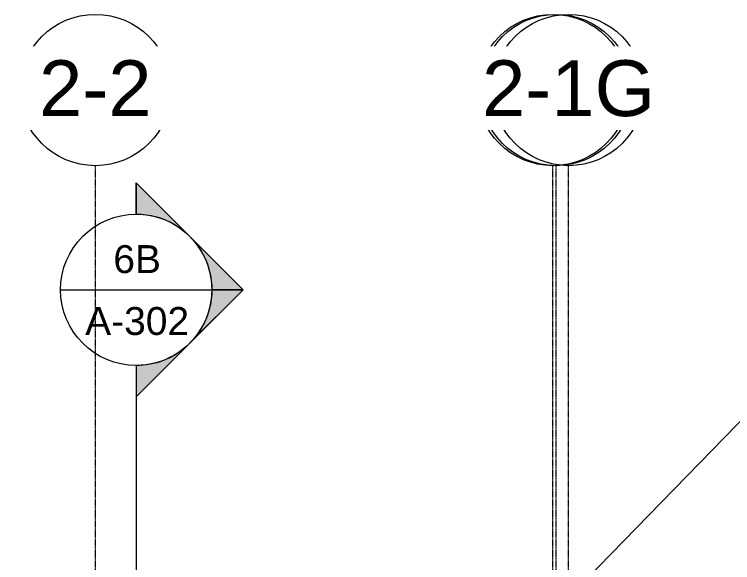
# Model space of a CAD drawing. Header units: inches. Extents: x -23565 to -43, y -324 to 853.
# Drawn here: x -1333.3 to -877.3, y 420.1 to 767.9 of the extents above; entities that cross this region are included whole.
import ezdxf

# ---------------------------------------------------------------- set-up
doc = ezdxf.new("R2010")
doc.units = ezdxf.units.IN
doc.header["$MEASUREMENT"] = 0
doc.linetypes.add('Grid Line 1_2_', pattern=[0.8749999999999999, 0.4999999999999999, -0.125, 0.125, -0.125])
for name, color, linetype, lineweight in [('A-ANNO-IDEN', 131, 'Continuous', 9), ('G-ANNO-SYMB', 111, 'Continuous', 9), ('S-GRID', 1, 'Continuous', 9), ('S-GRID-IDEN', 1, 'Continuous', 9)]:
    doc.layers.add(name, color=color, linetype=linetype, lineweight=lineweight)
doc.styles.add('Arial_1', font='arial.ttf', dxfattribs={"height": 35.40718562874248})
doc.styles.add('Arial_2', font='arial.ttf', dxfattribs={"height": 17.70359281437124})

# ---------------------------------------------------------------- blocks, each defined once
blk = doc.blocks.new('Grid - Grid Head - Circle-14747-Building Section - East_West looking South _ Fieldhouse')
at = {"layer": 'S-GRID-IDEN'}
blk.add_circle((23085.8902253522, 719.8918076611264), 48, dxfattribs=at)
blk = doc.blocks.new('Section - Section Head - Filled-1526-Building Section - East_West looking South _ Fieldhouse')
at = {"layer": 'G-ANNO-SYMB'}
h = blk.add_hatch(color=256, dxfattribs=at)
edge = h.paths.add_edge_path(flags=0)
edge.add_line((22906.36451102587, -210.3516792933649), (22874.15560031259, -178.1427685800909))
edge.add_line((22874.15560031259, -178.1427685800909), (22874.15560031259, -197.9625483920721))
edge.add_arc((22874.15560031259, -246.0250195739995), 48.06247118192778, 47.92160497537708, 90.0000000000004, ccw=False)
h = blk.add_hatch(color=256, dxfattribs=at)
edge = h.paths.add_edge_path(flags=0)
edge.add_arc((22874.15560031259, -246.0250195739998), 47.99999999999991, -1.1368683772161603e-13, 44.99999999999852, ccw=False)
edge.add_line((22922.15560031259, -246.0250195739996), (22942.0378513065, -246.0250195739996))
edge.add_line((22942.0378513065, -246.0250195739996), (22908.09672580955, -212.0838940770454))
h = blk.add_hatch(color=256, dxfattribs=at)
edge = h.paths.add_edge_path(flags=0)
edge.add_line((22908.09672580955, -279.9661450709538), (22942.0378513065, -246.0250195739996))
edge.add_line((22942.0378513065, -246.0250195739996), (22922.15560031259, -246.0250195739996))
edge.add_arc((22874.15560031259, -246.0250195739993), 48.00000000000296, 314.9999999999999, 359.9999999999997, ccw=False)
h = blk.add_hatch(color=256, dxfattribs=at)
edge = h.paths.add_edge_path(flags=0)
edge.add_arc((22874.15560031259, -246.025019574), 48.06247118192715, 269.9999999999998, 312.0783950246225, ccw=False)
edge.add_line((22874.15560031259, -294.0874907559271), (22874.15560031259, -313.9072705679083))
edge.add_line((22874.15560031259, -313.9072705679083), (22906.36451102587, -281.6983598546342))
for p, q in [((22942.0378513065, -246.0250195739996), (22874.15560031259, -178.1427685800914)), ((22874.15560031259, -198.0250195739998), (22874.15560031259, -178.1427685800914)), ((22874.15560031259, -197.9625483920721), (22874.15560031259, -178.1427685800909)), ((22874.15560031259, -178.1427685800909), (22906.36451102587, -210.3516792933649)), ((22908.09672580955, -212.0838940770454), (22942.0378513065, -246.0250195739996)), ((22942.0378513065, -246.0250195739996), (22874.15560031259, -313.9072705679082)), ((22942.0378513065, -246.0250195739996), (22908.09672580955, -279.9661450709538)), ((22922.15560031259, -246.0250195739996), (22942.0378513065, -246.0250195739996)), ((22942.0378513065, -246.0250195739996), (22922.15560031259, -246.0250195739996)), ((22906.36451102587, -281.6983598546342), (22874.15560031259, -313.9072705679083)), ((22874.15560031259, -294.0250195739998), (22874.15560031259, -313.9072705679082)), ((22874.15560031259, -313.9072705679083), (22874.15560031259, -294.0874907559271))]:
    blk.add_line(p, q, dxfattribs=at)
for centre, radius, start, end in [((22874.15560031259, -246.0250195739998), 48.00000000000009, 90.00000000000011, 269.9999999999997), ((22874.15560031259, -246.0250195739995), 48.06247118192778, 47.92160497537667, 90), ((22874.15560031259, -246.0250195739998), 48.00000000000004, 269.9999999999997, 90.00000000000006), ((22874.15560031259, -246.0250195739998), 47.99999999999991, 359.9999999999996, 44.99999999999815), ((22874.15560031259, -246.0250195739993), 48.00000000000296, 314.9999999999995, 359.9999999999994), ((22874.15560031259, -246.025019574), 48.06247118192715, 269.9999999999994, 312.0783950246221)]:
    blk.add_arc(centre, radius, start, end, dxfattribs=at)

msp = doc.modelspace()

# ---------------------------------------------------------------- linework, layer by layer
at = {"layer": 'A-ANNO-IDEN', "color": 153}
msp.add_line((-1021.944252876568, 356.3627506826502), (-855.7435850602888, 527.0658783656273), dxfattribs=at)
at = {"layer": 'G-ANNO-SYMB'}
for p, q in [((-1304.002023000921, 593.1570754422739), (-1208.002023000921, 593.1570754422739)), ((-1256.002023000907, 545.1570754422744), (-1256.002023000907, -119.0925973580201))]:
    msp.add_line(p, q, dxfattribs=at)
at = {"layer": 'S-GRID', "linetype": 'Grid Line 1_2_'}
for p, q in [((-1281.928757463818, -273.1608068449274), (-1281.928757463818, 671.8918076611269)), ((-1281.928757463818, -273.1608068449274), (-1281.928757463818, 671.8918076611269)), ((-991.4287574638147, -273.1608068449274), (-991.4287574638147, 671.8918076611269)), ((-989.4287574638183, -273.1608068449274), (-989.4287574638183, 671.8918076611269)), ((-981.4287574638147, -273.1608068449274), (-981.4287574638147, 671.8918076611269)), ((-981.4287574638147, -273.1608068449274), (-981.4287574638147, 671.8918076611269))]:
    msp.add_line(p, q, dxfattribs=at)

# ---------------------------------------------------------------- block references
at = {"layer": 'G-ANNO-SYMB', "extrusion": (0, 0, -1), "rotation": 180}
msp.add_blockref('Section - Section Head - Filled-1526-Building Section - East_West looking South _ Fieldhouse', (24130.15762331353, 347.132055868422), dxfattribs=at)
at = {"layer": 'S-GRID-IDEN'}
for p in [(-24367.81898281604, 0), (-24067.31898281604, 0)]:
    msp.add_blockref('Grid - Grid Head - Circle-14747-Building Section - East_West looking South _ Fieldhouse', p, dxfattribs=at)

# ---------------------------------------------------------------- texts
at = {"layer": 'G-ANNO-SYMB', "char_height": 17.70359281437124, "attachment_point": 2, "line_spacing_factor": 0.9385317878468563, "style": 'Arial_2'}
for s, insert, width in [('6B', (-1255.387283039045, 621.4953245809785), 36.07199999999996), ('A-302', (-1255.387283039045, 582.2228362023129), 78.62399999999991)]:
    msp.add_mtext(s, dxfattribs=dict(at, insert=insert, width=width))

# ---------------------------------------------------------------- next in the draw order: texts
at = {"layer": 'S-GRID-IDEN', "char_height": 35.40718562874248, "attachment_point": 2, "line_spacing_factor": 0.9385317878468563, "style": 'Arial_1', "bg_fill": 3, "box_fill_scale": 1.25, "bg_fill_color": 0, "bg_fill_transparency": 0}
for s, insert, width in [('1-2', (-1281.937984765899, 738.765544570992), 85.10399999999991), ('1-1G', (-981.4379847659047, 738.765544570992), 130.8959999999998)]:
    msp.add_mtext(s, dxfattribs=dict(at, insert=insert, width=width))

# ---------------------------------------------------------------- next in the draw order: block references
at = {"layer": 'S-GRID-IDEN'}
for p in [(-24367.81898281604, 0), (-24075.31898281604, 0)]:
    msp.add_blockref('Grid - Grid Head - Circle-14747-Building Section - East_West looking South _ Fieldhouse', p, dxfattribs=at)

# ---------------------------------------------------------------- next in the draw order: texts
at = {"layer": 'S-GRID-IDEN', "char_height": 35.40718562874248, "width": 85.10399999999991, "attachment_point": 2, "line_spacing_factor": 0.9385317878468563, "style": 'Arial_1', "bg_fill": 3, "box_fill_scale": 1.25, "bg_fill_color": 0, "bg_fill_transparency": 0}
for s, insert in [('2-2', (-1281.937984765899, 738.765544570992)), ('2-1', (-989.4379847658994, 738.765544570992))]:
    msp.add_mtext(s, dxfattribs=dict(at, insert=insert))

# ---------------------------------------------------------------- next in the draw order: block references
at = {"layer": 'S-GRID-IDEN'}
msp.add_blockref('Grid - Grid Head - Circle-14747-Building Section - East_West looking South _ Fieldhouse', (-24077.31898281605, 0), dxfattribs=at)

# ---------------------------------------------------------------- next in the draw order: texts
at = {"layer": 'S-GRID-IDEN', "insert": (-991.437984765903, 738.765544570992), "char_height": 35.40718562874248, "width": 85.10399999999991, "attachment_point": 2, "line_spacing_factor": 0.9385317878468563, "style": 'Arial_1', "bg_fill": 3, "box_fill_scale": 1.25, "bg_fill_color": 0, "bg_fill_transparency": 0}
msp.add_mtext('1-1', dxfattribs=at)

# ---------------------------------------------------------------- next in the draw order: block references
at = {"layer": 'S-GRID-IDEN'}
msp.add_blockref('Grid - Grid Head - Circle-14747-Building Section - East_West looking South _ Fieldhouse', (-24067.31898281604, 0), dxfattribs=at)

# ---------------------------------------------------------------- next in the draw order: texts
at = {"layer": 'S-GRID-IDEN', "insert": (-981.4379847659047, 738.765544570992), "char_height": 35.40718562874248, "width": 130.8959999999998, "attachment_point": 2, "line_spacing_factor": 0.9385317878468563, "style": 'Arial_1', "bg_fill": 3, "box_fill_scale": 1.25, "bg_fill_color": 0, "bg_fill_transparency": 0}
msp.add_mtext('2-1G', dxfattribs=at)

doc.saveas('drawing.dxf')
